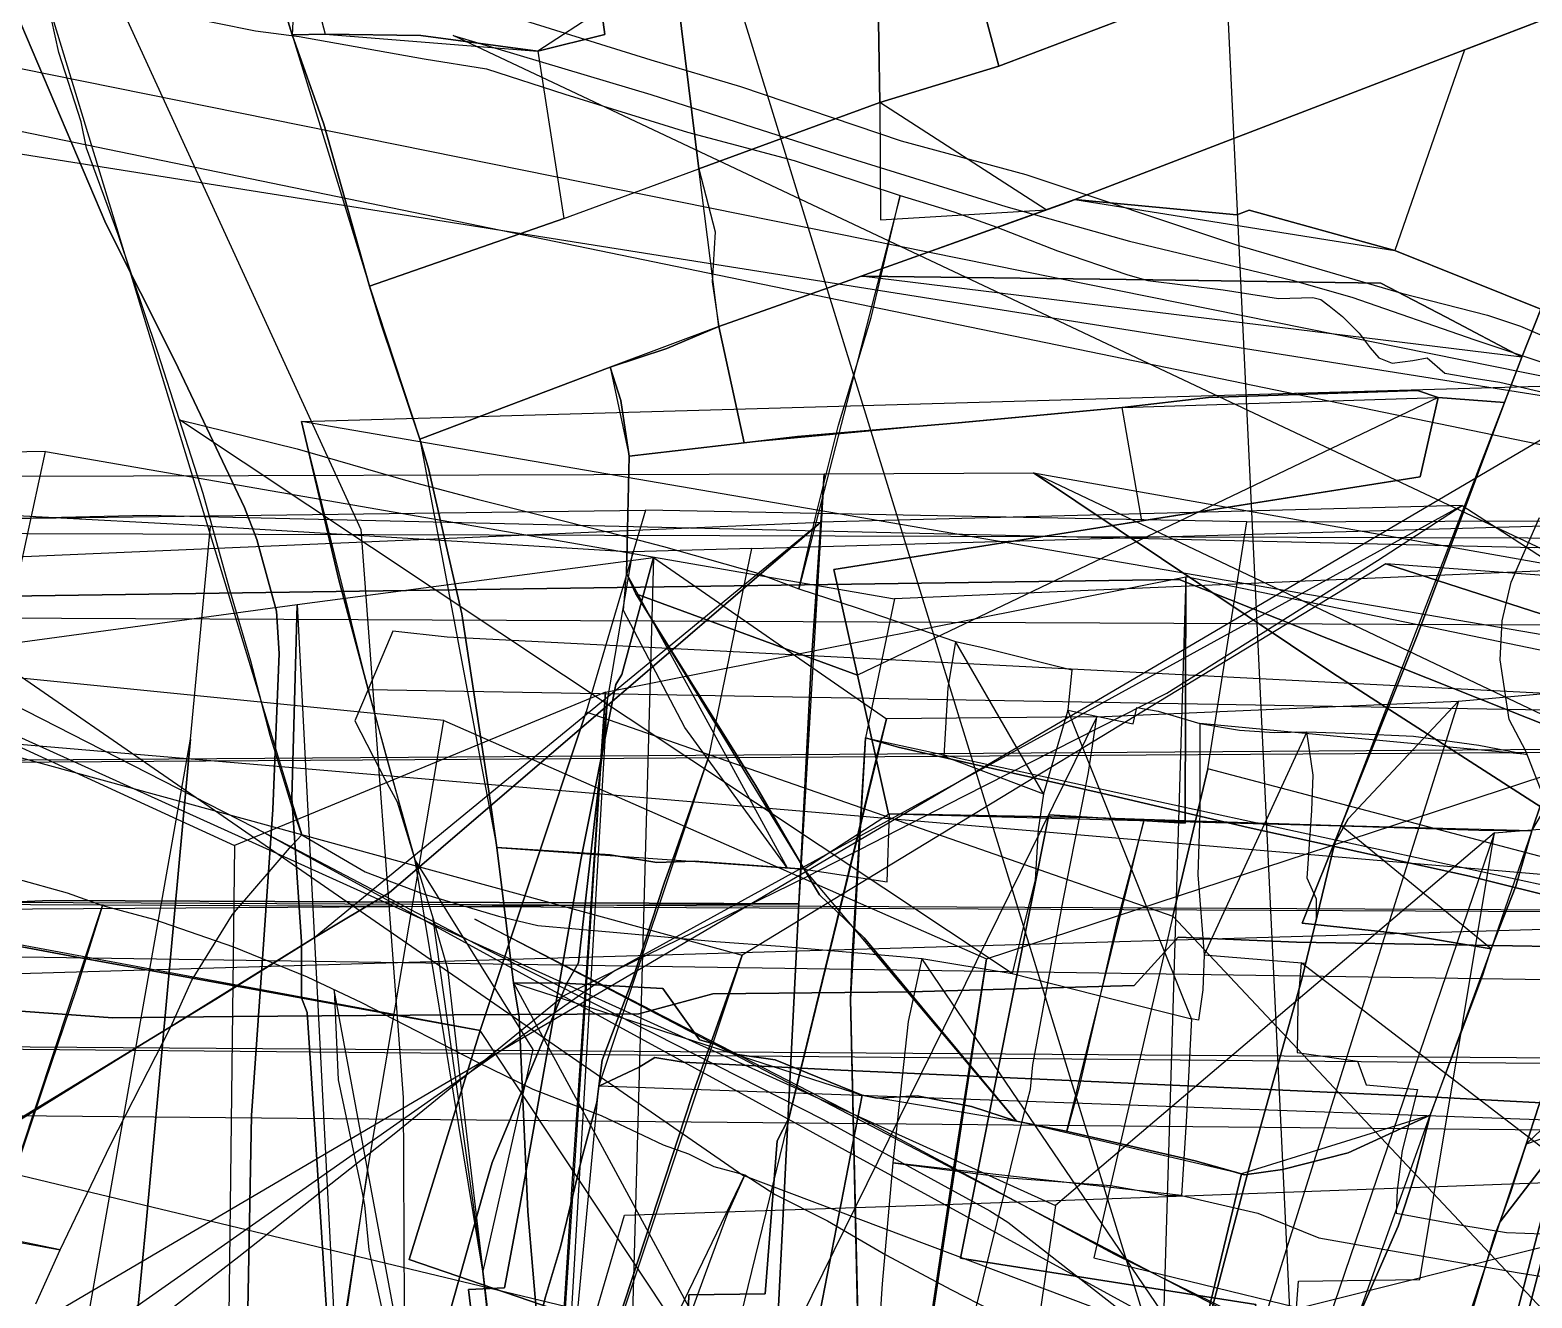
# Model space of a CAD drawing. Extents: x -6790 to 12600, y -1098 to 2171.
# Drawn here: x 294.5 to 396.4, y 573.3 to 659.3 of the extents above; entities that cross this region are included whole.
import ezdxf

# ---------------------------------------------------------------- set-up
doc = ezdxf.new("R2010")
doc.units = 0

msp = doc.modelspace()

# ---------------------------------------------------------------- linework, layer by layer
for points in [[(367.41, 835.37), (333.44, 794.44), (317.5, 761.02), (311.1, 722.69), (293.99, 693.84), (299.03, 664.34), (316.89, 625.39), (319.78, 586.86), (319.87, 567.87), (327.85, 555.01), (359.74, 549.61), (380.88, 552.57), (367.41, 835.37)], [(312.23, 658.94), (310.01, 666.24), (305.46, 678.51), (303.91, 682.71), (299.2, 693.74), (300.03, 696.22), (303.19, 699.35), (305.7, 702.65), (310.58, 706.11), (314.81, 709.72), (312.23, 658.94)], [(329.02, 683.45), (320.41, 683.45), (319.98, 678.98), (315.97, 678.89), (316.33, 672.4), (317.67, 671.64), (318.3, 670.45), (318.01, 669.07), (317.14, 668.91), (314.13, 669.31), (311.99, 668.47), (314.48, 658.99), (320.98, 658.89), (328.9, 657.83), (333.46, 658.96), (333.23, 660.63), (333.32, 663.35), (329.1, 663.31), (327.17, 663.44), (323.99, 666.2), (322.37, 667.55), (322.92, 677.15), (329.66, 680.7), (329.02, 683.45)], [(329.02, 683.45), (320.41, 683.45), (319.98, 678.98), (315.97, 678.89), (316.33, 672.4), (317.67, 671.64), (318.3, 670.45), (318.01, 669.07), (317.14, 668.91), (314.13, 669.31), (311.99, 668.47), (314.48, 658.99), (320.98, 658.89), (328.9, 657.83), (333.46, 658.96), (333.23, 660.63), (333.32, 663.35), (329.1, 663.31), (327.17, 663.44), (323.99, 666.2), (322.37, 667.55), (322.92, 677.15), (329.66, 680.7), (329.02, 683.45)], [(370.93, 660.88), (360.18, 656.82), (358.22, 664.18), (369.11, 667.96), (370.93, 660.88)], [(360.18, 656.82), (370.93, 660.88), (369.11, 667.96), (358.22, 664.18), (360.18, 656.82)], [(391.79, 657.92), (387.07, 644.31), (396.98, 640.32), (399.03, 639.49), (399.76, 641.25), (402.77, 648.53), (408.91, 664.49), (392.03, 658.01), (391.79, 657.92)], [(392.03, 658.01), (391.79, 657.92), (387.07, 644.31), (396.98, 640.32), (399.03, 639.49), (399.76, 641.25), (402.77, 648.53), (408.91, 664.49), (392.03, 658.01)], [(391.79, 657.92), (392.03, 658.01), (408.91, 664.49), (391.79, 657.92)], [(352.11, 654.35), (360.18, 656.82), (358.22, 664.18), (351.97, 662.59), (352.11, 654.35)], [(351.97, 662.59), (358.22, 664.18), (360.18, 656.82), (352.11, 654.35), (351.97, 662.59)], [(512.14, 280.62), (448.56, 287.8), (344.26, 372.98), (267, 377.5), (237.61, 399.76), (235.72, 401.95), (199.06, 461.44), (175.36, 499.31), (159.14, 525.88), (153.97, 622.11), (242.75, 662.94), (450.74, 620.08), (468.2, 616.51), (512.82, 619.79), (512.14, 280.62)], [(352.11, 654.35), (351.97, 662.59), (338.43, 661.19), (339.84, 649.85), (352.11, 654.35)], [(352.11, 654.35), (339.84, 649.85), (338.43, 661.19), (351.97, 662.59), (352.11, 654.35)], [(312.9, 604.68), (312.23, 606.55), (310.74, 611.42), (309.43, 616.45), (308.02, 621.3), (306.2, 627.82), (304.6, 632.82), (303.13, 637.38), (300.44, 645.4), (298.28, 651.26), (297.93, 653.03), (296.41, 657.73), (295.65, 661.13), (312.9, 604.68)], [(339.84, 649.85), (338.43, 661.19), (333.23, 660.63), (333.46, 658.96), (328.9, 657.83), (330.68, 646.48), (339.84, 649.85)], [(330.68, 646.48), (339.84, 649.85), (338.43, 661.19), (333.23, 660.63), (333.46, 658.96), (328.9, 657.83), (330.68, 646.48)], [(328.9, 657.83), (333.46, 658.96), (333.23, 660.63), (328.9, 657.83)], [(330.68, 646.48), (317.48, 641.89), (314.39, 652.87), (312.23, 658.94), (314.48, 658.99), (320.98, 658.89), (328.9, 657.83), (330.68, 646.48)], [(330.68, 646.48), (317.48, 641.89), (314.39, 652.87), (312.23, 658.94), (314.48, 658.99), (320.98, 658.89), (328.9, 657.83), (330.68, 646.48)], [(317.48, 641.89), (314.39, 652.87), (312.23, 658.94), (317.48, 641.89)], [(328.9, 657.83), (320.98, 658.89), (314.48, 658.99), (328.9, 657.83)], [(323.16, 658.89), (336.58, 654.9), (349.21, 650.84), (360.67, 647.3), (369.05, 644.94), (380.09, 642.3), (384.15, 641.15), (392.5, 638.25), (401.62, 635.19), (412.63, 631.92), (417.28, 630.21), (418.65, 629.59), (424.94, 625.72), (434.83, 619.12), (444.11, 612.22), (453.95, 605.1), (459.4, 601.17), (463.03, 598.01), (471.22, 591.63), (475.89, 587.6), (477.85, 585.96), (323.16, 658.89)], [(387.07, 644.31), (377.18, 647.04), (376.34, 646.72), (365.35, 647.76), (391.79, 657.92), (387.07, 644.31)], [(365.35, 647.76), (391.79, 657.92), (387.07, 644.31), (377.18, 647.04), (376.34, 646.72), (365.35, 647.76)], [(352.11, 654.35), (352.16, 646.39), (363.41, 647.06), (352.11, 654.35)], [(55.21, 638.89), (69.55, 640.03), (116.07, 644.25), (137.6, 646.2), (158.77, 647.82), (237.67, 654.2), (342.81, 581.58), (429.38, 548.98), (55.21, 638.89)], [(339.84, 649.85), (340.94, 645.58), (340.75, 642.18), (341.19, 639.15), (339.84, 649.85)], [(346.62, 621.36), (347.8, 626.41), (349.31, 632.47), (351.53, 639.77), (353.5, 648.03), (346.62, 621.36)], [(350.84, 642.57), (352.55, 643.17), (365.14, 647.68), (365.35, 647.76), (350.84, 642.57)], [(395.67, 637.08), (390.55, 639.78), (386.12, 642.1), (370.65, 642.31), (350.84, 642.57), (352.55, 643.17), (365.14, 647.68), (365.35, 647.76), (376.34, 646.72), (377.18, 647.04), (387.07, 644.31), (396.98, 640.32), (395.67, 637.08)], [(396.98, 640.32), (387.07, 644.31), (377.18, 647.04), (376.34, 646.72), (365.35, 647.76), (365.14, 647.68), (352.55, 643.17), (350.84, 642.57), (370.65, 642.31), (386.12, 642.1), (390.55, 639.78), (395.67, 637.08), (396.98, 640.32)], [(387.07, 644.31), (377.18, 647.04), (376.34, 646.72), (365.35, 647.76), (387.07, 644.31)], [(390, 634.34), (394.51, 634), (395.67, 637.08), (390.55, 639.78), (386.12, 642.1), (370.65, 642.31), (350.84, 642.57), (341.19, 639.15), (342.91, 631.27), (346.54, 631.7), (357.45, 632.61), (368.55, 633.67), (374.41, 634.34), (388.6, 634.81), (390, 634.34)], [(341.19, 639.15), (350.84, 642.57), (370.65, 642.31), (386.12, 642.1), (390.55, 639.78), (395.67, 637.08), (394.51, 634), (390, 634.34), (388.6, 634.81), (374.41, 634.34), (368.55, 633.67), (357.45, 632.61), (346.54, 631.7), (342.91, 631.27), (341.19, 639.15)], [(350.84, 642.57), (370.65, 642.31), (386.12, 642.1), (390.55, 639.78), (395.67, 637.08), (350.84, 642.57)], [(320.9, 631.51), (318.29, 639.31), (317.48, 641.89), (320.9, 631.51)], [(396.35, 604.95), (395.28, 601.18), (393.6, 596.94), (387.39, 597.97), (380.78, 598.69), (383.42, 605.28), (388.6, 618.25), (394.51, 634), (395.67, 637.08), (396.98, 640.32), (399.03, 639.49), (407.1, 636.29), (413.43, 633.79), (413.33, 633.68), (409.97, 629.87), (404.23, 621.39), (400.16, 616.21), (396.35, 604.95)], [(393.6, 596.94), (395.28, 601.18), (396.35, 604.95), (400.16, 616.21), (404.23, 621.39), (409.97, 629.87), (413.33, 633.68), (413.43, 633.79), (407.1, 636.29), (399.03, 639.49), (396.98, 640.32), (395.67, 637.08), (394.51, 634), (388.6, 618.25), (383.42, 605.28), (380.78, 598.69), (387.39, 597.97), (393.6, 596.94)], [(333.82, 636.39), (337.67, 637.66), (341.19, 639.15), (333.82, 636.39)], [(342.91, 631.27), (335.1, 630.35), (334.54, 634.13), (333.82, 636.39), (337.67, 637.66), (341.19, 639.15), (342.91, 631.27)], [(341.19, 639.15), (342.91, 631.27), (335.1, 630.35), (334.54, 634.13), (333.82, 636.39), (337.67, 637.66), (341.19, 639.15)], [(395.97, 583.68), (403.84, 591.21), (413.25, 596.97), (425.51, 603.56), (442, 612.42), (448.76, 615.37), (455.35, 615.82), (472.59, 617.49), (490.67, 621.55), (508.47, 627.5), (525.15, 631.95), (546.71, 636.9), (560.1, 639.98), (395.97, 583.68)], [(368.55, 633.67), (374.41, 634.34), (388.6, 634.81), (390, 634.34), (388.79, 628.96), (367.77, 625.64), (348.99, 622.67), (350.6, 615.51), (335.56, 621.01), (343.69, 608.05), (346.99, 602.35), (339.52, 602.88), (336.99, 602.8), (333.81, 603.31), (326.12, 603.81), (325.59, 607.64), (323.75, 619.66), (321.49, 629.52), (320.9, 631.51), (333.82, 636.39), (334.54, 634.13), (335.1, 630.35), (342.91, 631.27), (346.54, 631.7), (357.45, 632.61), (368.55, 633.67)], [(333.82, 636.39), (320.9, 631.51), (321.49, 629.52), (323.75, 619.66), (325.59, 607.64), (326.12, 603.81), (333.81, 603.31), (336.99, 602.8), (339.52, 602.88), (346.99, 602.35), (343.69, 608.05), (335.56, 621.01), (334.92, 622.4), (335.1, 630.35), (334.54, 634.13), (333.82, 636.39)], [(335.1, 630.35), (334.54, 634.13), (333.82, 636.39), (335.1, 630.35)], [(312.88, 632.7), (415.93, 635.65), (429.95, 612.59), (312.88, 632.7)], [(312.88, 632.7), (415.93, 635.65), (429.95, 612.59), (322.75, 618.08), (319.07, 618.48), (317.4, 614.53), (317.21, 615.22), (315.41, 621.96), (312.88, 632.7)], [(350.6, 615.51), (348.99, 622.67), (367.77, 625.64), (388.79, 628.96), (390, 634.34), (350.6, 615.51)], [(390, 634.34), (394.51, 634), (388.6, 618.25), (383.42, 605.28), (370.05, 605.72), (366.15, 605.84), (352.71, 606.1), (350.6, 615.51), (348.99, 622.67), (367.77, 625.64), (388.79, 628.96), (390, 634.34)], [(390, 634.34), (388.79, 628.96), (369.89, 625.97), (367.77, 625.64), (348.99, 622.67), (350.6, 615.51), (352.71, 606.1), (366.15, 605.84), (370.05, 605.72), (383.42, 605.28), (388.6, 618.25), (394.51, 634), (390, 634.34)], [(390, 634.34), (388.6, 634.81), (374.41, 634.34), (368.55, 633.67), (390, 634.34)], [(390, 634.34), (388.79, 628.96), (369.89, 625.97), (368.55, 633.67), (374.41, 634.34), (388.6, 634.81), (390, 634.34)], [(394.51, 634), (388.6, 618.25), (383.42, 605.28), (394.51, 634)], [(357.45, 632.61), (346.54, 631.7), (342.91, 631.27), (335.1, 630.35), (334.92, 622.4), (335.56, 621.01), (350.6, 615.51), (348.99, 622.67), (367.77, 625.64), (369.89, 625.97), (368.55, 633.67), (357.45, 632.61)], [(342.91, 631.27), (346.54, 631.7), (357.45, 632.61), (368.55, 633.67), (342.91, 631.27)], [(413.43, 633.79), (413.33, 633.68), (409.97, 629.87), (404.23, 621.39), (400.16, 616.21), (396.35, 604.95), (413.43, 633.79)], [(304.6, 632.82), (312.59, 630.86), (319.94, 628.73), (324.8, 627.45), (333.71, 625.21), (337.44, 624.24), (343.68, 622.47), (346.62, 621.36), (350.57, 620.07), (357.26, 617.78), (356.74, 614.64), (356.47, 610), (363.22, 607.46), (362.85, 605.01), (362.65, 601.6), (361.86, 598.48), (361.1, 595.26), (304.6, 632.82)], [(312.88, 632.7), (315.41, 621.96), (317.21, 615.22), (317.4, 614.53), (312.88, 632.7)], [(295.5, 630.68), (240.19, 629.67), (140.1, 631.43), (149.21, 629.64), (163.32, 627.06), (174.82, 624.94), (186.67, 623.01), (189.93, 622.34), (204.48, 619.66), (220.08, 617.01), (238.74, 613.78), (245.02, 612.49), (260.18, 609.8), (280.02, 606.97), (290.84, 605.03), (293.35, 620.73), (295.5, 630.68)], [(295.5, 630.68), (240.19, 629.67), (140.1, 631.43), (149.21, 629.64), (163.32, 627.06), (174.82, 624.94), (186.67, 623.01), (189.93, 622.34), (204.48, 619.66), (220.08, 617.01), (238.74, 613.78), (245.02, 612.49), (260.18, 609.8), (280.02, 606.97), (290.84, 605.03), (293.35, 620.73), (295.5, 630.68)], [(326.12, 603.81), (325.59, 607.64), (323.75, 619.66), (321.49, 629.52), (320.9, 631.51), (326.12, 603.81)], [(282.28, 628.2), (285.81, 628.97), (348.35, 629.17), (347.45, 616.18), (346.63, 599.99), (295.82, 600.21), (280.73, 599.57), (282.28, 628.2)], [(346.63, 599.99), (347.45, 616.18), (348.35, 629.17), (346.63, 599.99)], [(415.21, 604.22), (414.66, 604.48), (401.17, 603.85), (382.86, 615.63), (362.54, 629.22), (415.21, 604.22)], [(740.72, 623.83), (697.55, 625.95), (634.77, 627.36), (500.73, 624.72), (396.57, 624.13), (302.38, 626.33), (255.09, 625.22), (740.72, 623.83)], [(334.15, 595.48), (347.18, 601.85), (357.82, 607.3), (371.6, 614.29), (385.89, 623.27), (391.63, 627.02), (334.15, 595.48)], [(230.14, 625.32), (336.21, 626.69), (332.18, 613.01), (325, 591.4), (297.51, 596.39), (227.24, 609.58), (230.14, 625.32)], [(313.79, 597.74), (307.06, 593.52), (292.8, 584.85), (280.63, 577.37), (274.62, 573.47), (280.48, 591.83), (290.85, 623.41), (348.12, 625.89), (336.5, 615.9), (318.83, 600.73), (313.79, 597.74)], [(313.79, 597.74), (318.83, 600.73), (336.5, 615.9), (348.12, 625.89), (313.79, 597.74)], [(374.38, 609.14), (377.02, 625.9), (336.21, 626.69), (332.18, 613.01), (371.99, 599.16), (374.38, 609.14)], [(405.96, 600.82), (374.38, 609.14), (377.02, 625.9), (410.61, 626.02), (405.96, 600.82)], [(441.59, 591.62), (442.16, 591.55), (448.23, 614.84), (451.45, 624.92), (353.12, 620.68), (351.15, 611.25), (353.36, 610.63), (366.87, 607.56), (377.11, 605.17), (392.13, 601.87), (405.75, 598.47), (417.65, 596.24), (432.51, 593.26), (440.44, 591.77), (441.59, 591.62)], [(441.59, 591.62), (442.16, 591.55), (448.23, 614.84), (451.45, 624.92), (353.12, 620.68), (351.15, 611.25), (353.36, 610.63), (366.87, 607.56), (377.11, 605.17), (392.13, 601.87), (405.75, 598.47), (417.65, 596.24), (432.51, 593.26), (440.44, 591.77), (441.59, 591.62)], [(334.83, 554.25), (328.14, 555.26), (325.98, 555.52), (325.98, 557.33), (325.22, 565.33), (324.2, 573.84), (326.64, 573.95), (327.69, 579.49), (329.84, 591.53), (331.82, 602.97), (334.2, 614.86), (334.62, 615.55), (336.76, 623.49), (334.83, 554.25)], [(336.76, 623.49), (352.58, 612.53), (351.88, 609.89), (345.94, 585.45), (345.15, 583.91), (344.34, 573.54), (339.15, 573.47), (338.83, 563.67), (338.58, 555.34), (336.51, 554.86), (334.83, 554.25), (328.14, 555.26), (325.98, 555.52), (325.98, 557.33), (325.22, 565.33), (324.2, 573.84), (326.64, 573.95), (327.69, 579.49), (329.84, 591.53), (331.82, 602.97), (334.2, 614.86), (334.62, 615.55), (336.76, 623.49)], [(406.85, 616.47), (386.45, 623.05), (342.77, 596.5), (339.35, 586.93), (326.15, 546.66), (385.58, 534.66), (406.85, 616.47)], [(386.45, 623.05), (406.85, 616.47), (465.35, 597.14), (532.45, 576.97), (541.99, 611.57), (386.45, 623.05)], [(429.82, 599.2), (372.42, 622), (192.85, 619.43), (429.82, 599.2)], [(269.59, 594.54), (248.68, 595.37), (248.88, 606.17), (249.6, 616.82), (239.7, 617.51), (233.37, 617.84), (227.94, 618.12), (192.85, 619.43), (372.42, 622), (429.82, 599.2), (417.86, 598.22), (401.69, 597.04), (380.4, 597.4), (372.35, 597.73), (369.37, 594.46), (354.21, 594.03), (340.79, 593.88), (335.77, 592.52), (323.23, 592.47), (308.28, 592.35), (300.06, 592.25), (292.89, 592.78), (269.59, 594.54)], [(333.51, 614.36), (372.89, 622.18), (372.83, 605.47), (363.58, 606.03), (357.59, 575.96), (377.64, 572.82), (376.85, 568.3), (374.76, 556.28), (371.73, 540.08), (370.13, 530.49), (361.93, 531.81), (328.43, 536.99), (331.27, 581.35), (333.51, 614.36)], [(345.82, 602.43), (338.89, 611.96), (334.73, 619.88), (334.92, 622.4), (345.82, 602.43)], [(370.13, 530.49), (371.73, 540.08), (374.76, 556.28), (376.85, 568.3), (377.64, 572.82), (357.59, 575.96), (363.58, 606.03), (372.83, 605.47), (372.89, 622.18), (370.13, 530.49)], [(405.98, 595.95), (406.39, 600.61), (407.08, 615.1), (372.89, 622.18), (372.83, 605.47), (363.58, 606.03), (357.59, 575.96), (377.64, 572.82), (376.85, 568.3), (374.76, 556.28), (371.73, 540.08), (370.13, 530.49), (385.78, 527.97), (393.26, 552.75), (400.11, 576.18), (403.85, 588.78), (405.98, 595.95)], [(346.99, 602.35), (343.69, 608.05), (335.56, 621.01), (346.99, 602.35)], [(383.42, 605.28), (370.05, 605.72), (366.15, 605.84), (352.71, 606.1), (350.6, 615.51), (335.56, 621.01), (343.69, 608.05), (346.99, 602.35), (348.02, 600.6), (351.05, 597.68), (361.38, 585.24), (364.65, 584.6), (373.52, 582.56), (376.66, 581.67), (376.85, 581.62), (379.44, 581.98), (383.9, 583.11), (389.46, 585.65), (393.04, 595.16), (393.6, 596.94), (387.39, 597.97), (380.78, 598.69), (383.42, 605.28)], [(350.6, 615.51), (335.56, 621.01), (343.69, 608.05), (346.99, 602.35), (348.02, 600.6), (351.05, 597.68), (361.38, 585.24), (364.65, 584.6), (373.52, 582.56), (376.85, 581.62), (379.44, 581.98), (383.9, 583.11), (389.46, 585.65), (393.04, 595.16), (393.6, 596.94), (387.39, 597.97), (380.78, 598.69), (383.42, 605.28), (370.05, 605.72), (366.15, 605.84), (352.71, 606.1), (350.6, 615.51)], [(105.33, 620.2), (98.92, 88.39), (790.98, 84.91), (794.81, 617.1), (105.33, 620.2)], [(316.77, 539.22), (316.83, 541.64), (316.55, 547.14), (316.32, 551.57), (315.93, 556.86), (315.47, 559.04), (315.39, 559.74), (313.89, 582.99), (313.26, 592.62), (312.87, 593.61), (312.87, 597.41), (312.22, 607.15), (312.57, 620.29), (316.77, 539.22)], [(429.95, 612.59), (322.75, 618.08), (319.07, 618.48), (317.4, 614.53), (429.95, 612.59)], [(320.59, 602.93), (321.8, 598.97), (322.77, 595.58), (323.82, 586.48), (325.06, 576.02), (325.17, 575.08), (326.4, 564.91), (328.07, 550.72), (328.57, 544.38), (405.09, 529.14), (420.13, 526.14), (424.16, 561.32), (429.95, 612.59), (322.75, 618.08), (319.07, 618.48), (317.4, 614.53), (318.61, 609.99), (320.59, 602.93)], [(357.26, 617.78), (359.1, 617.37), (365.15, 615.86), (364.88, 613.14), (363.22, 607.46), (357.26, 617.78)], [(391.39, 613.75), (437.71, 617.87), (434.17, 606.93), (429.16, 594.6), (425.29, 584.8), (420.27, 571.69), (414.08, 555.49), (406.87, 539.36), (394.33, 543.2), (389.59, 543.44), (381.59, 543.92), (369.63, 544.48), (368.44, 549.53), (373.08, 567.35), (374.16, 570.68), (377.18, 582.1), (380.75, 594.89), (382.99, 604.13), (383.9, 605.75), (391.39, 613.75)], [(279.68, 585.61), (280.23, 616.84), (308.32, 603.96), (307.56, 540.11), (280.25, 544.36), (279.51, 574.02), (279.68, 585.61)], [(278.18, 587.52), (273.44, 559.12), (271.1, 545.76), (268.66, 530.63), (267.42, 525.08), (267.79, 525.68), (269.21, 525.99), (287, 525.52), (294.26, 525.25), (301.29, 523.52), (308.01, 521.86), (312.43, 548.68), (315.41, 568.69), (317.36, 581.85), (322.53, 612.43), (284.05, 616.27), (278.18, 587.52)], [(385.58, 534.66), (387.01, 534.02), (424.38, 526.23), (446.44, 521.68), (451.37, 541.16), (465.35, 597.14), (406.85, 616.47), (385.58, 534.66)], [(399.7, 586.04), (394.36, 565.66), (394.64, 564.58), (396.7, 543.72), (396.56, 542.51), (393, 531.09), (389.33, 519.56), (388.41, 516.44), (398.67, 532.81), (402.41, 538.75), (404.51, 538.83), (405.47, 544.56), (407.1, 556.39), (409.43, 575.77), (409.73, 578.7), (415.64, 616.09), (404.43, 611.04), (399.7, 586.04)], [(333.51, 614.36), (308.32, 603.96), (307.56, 540.11), (315.94, 538.85), (328.43, 536.99), (331.27, 581.35), (333.51, 614.36)], [(317.4, 614.53), (316.49, 612.4), (318.54, 608.4), (319.37, 606.9), (320.59, 602.93), (317.4, 614.53)], [(317.4, 614.53), (318.61, 609.99), (320.59, 602.93), (317.4, 614.53)], [(324.97, 466.27), (324.75, 468.73), (325.07, 473.16), (324.94, 473.87), (325.35, 477.37), (325.72, 480.82), (325.25, 482.74), (321.17, 492.41), (321.75, 493.66), (324.35, 508.36), (325.07, 512.81), (324.35, 517.05), (322.6, 530.25), (321.9, 534.51), (321.78, 537.66), (320.53, 554.21), (320.07, 562.1), (325.37, 580.97), (325.81, 582.45), (330.87, 594.61), (331.67, 596), (333.33, 610.55), (333.61, 613.79), (324.97, 466.27)], [(328.43, 536.99), (331.27, 581.35), (333.51, 614.36), (328.43, 536.99)], [(369.63, 544.48), (368.44, 549.53), (373.08, 567.35), (374.16, 570.68), (377.18, 582.1), (380.75, 594.89), (382.99, 604.13), (383.9, 605.75), (391.39, 613.75), (369.63, 544.48)], [(791.93, 612.79), (759.01, 612.98), (79.55, 608.24), (791.93, 612.79)], [(401.65, 567.62), (394.93, 544.48), (394.48, 544.67), (363.1, 558.75), (339.73, 569.17), (320.17, 575.87), (325, 591.4), (332.18, 613.01), (371.99, 599.16), (366.63, 575.99), (387.78, 570.83), (401.65, 567.62)], [(338.58, 555.34), (344.24, 554.79), (351.83, 554.03), (353.93, 553.69), (355.85, 571.18), (358.2, 570.78), (361.93, 585.89), (362.33, 587.42), (362.5, 589.08), (364.56, 600.22), (366.28, 608.89), (366.84, 612.67), (338.58, 555.34)], [(338.58, 555.34), (344.24, 554.79), (351.83, 554.03), (353.93, 553.69), (355.85, 571.18), (358.2, 570.78), (361.93, 585.89), (362.33, 587.42), (362.5, 589.08), (364.56, 600.22), (366.28, 608.89), (366.84, 612.67), (352.58, 612.53), (351.88, 609.89), (345.94, 585.45), (345.15, 583.91), (344.34, 573.54), (339.15, 573.47), (338.83, 563.67), (338.58, 555.34)], [(338.58, 555.34), (338.83, 563.67), (339.15, 573.47), (344.34, 573.54), (345.15, 583.91), (345.94, 585.45), (351.88, 609.89), (352.58, 612.53), (338.58, 555.34)], [(364.88, 613.14), (369.3, 612.2), (369.56, 613.31), (371, 613.06), (373.84, 612.22), (373.83, 606.16), (373.69, 601.97), (374.12, 596.53), (374.04, 594.17), (373.73, 592.1), (373.27, 592.2), (364.88, 613.14)], [(286, 612.05), (342.77, 596.5), (339.35, 586.93), (326.15, 546.66), (277.92, 557.32), (271.24, 558.74), (273.01, 566.77), (279.7, 597.58), (279.29, 597.66), (278.99, 597.72), (280.8, 601.1), (286, 612.05)], [(360.48, 555.01), (356.6, 529.87), (353.31, 507.28), (349.12, 477.13), (348.1, 470.51), (347.69, 467.82), (345.93, 449.67), (337.38, 450.04), (323.65, 450.63), (298.38, 452.05), (287.18, 452.51), (286.48, 452.54), (286.34, 454.24), (285.98, 472.02), (285.43, 504.8), (285.13, 508.33), (285.09, 508.75), (286.14, 526.63), (288.09, 555.9), (289.8, 578.71), (291.49, 612.31), (364.04, 579.53), (360.48, 555.01)], [(317.36, 581.85), (322.53, 612.43), (359.36, 596.26), (357.26, 582.87), (352.37, 550.38), (347.27, 517.46), (346.73, 512.72), (335.1, 515.16), (308.01, 521.86), (312.43, 548.68), (315.41, 568.69), (317.36, 581.85)], [(373.84, 612.22), (376.52, 611.77), (378.9, 611.62), (381.08, 611.66), (384.32, 611.54), (388.33, 611.36), (392.77, 610.76), (396.05, 610.13), (373.84, 612.22)], [(374.12, 596.53), (381.03, 595.97), (381.74, 598.91), (381.74, 600.31), (381.11, 601.74), (381.44, 606.33), (381.53, 608.72), (381.08, 611.66), (374.12, 596.53)], [(305.34, 611.16), (302.35, 578.58), (296.25, 515.1), (291.38, 467.94), (288.75, 440.93), (286.86, 422.16), (284.73, 423.09), (277.28, 426.43), (272.06, 414), (269.4, 408.15), (305.34, 611.16)], [(399.7, 586.04), (394.36, 565.66), (394.64, 564.58), (396.7, 543.72), (396.56, 542.51), (393, 531.09), (389.33, 519.56), (388.41, 516.44), (381.48, 505.38), (372.16, 507.26), (347.57, 512.54), (346.73, 512.72), (347.27, 517.46), (352.37, 550.38), (357.26, 582.87), (359.36, 596.26), (404.43, 611.04), (399.7, 586.04)], [(350.13, 593.53), (350.25, 596.42), (351.15, 611.25), (350.13, 593.53)], [(350.13, 593.53), (350.25, 596.42), (351.15, 611.25), (350.13, 593.53)], [(441.59, 591.62), (440.44, 591.77), (432.51, 593.26), (417.65, 596.24), (405.75, 598.47), (392.13, 601.87), (377.11, 605.17), (366.87, 607.56), (353.36, 610.63), (351.15, 611.25), (441.59, 591.62)], [(441.59, 591.62), (440.44, 591.77), (432.51, 593.26), (417.65, 596.24), (405.75, 598.47), (392.13, 601.87), (377.11, 605.17), (366.87, 607.56), (353.36, 610.63), (351.15, 611.25), (441.59, 591.62)], [(325, 591.4), (297.51, 596.39), (227.24, 609.58), (222.83, 580.22), (221.17, 569.86), (222.04, 569.39), (229.4, 568.07), (237.21, 566.58), (244.08, 565.59), (258.18, 563.81), (262.51, 564.66), (273.08, 566.79), (273.53, 567.13), (282.68, 559.75), (292.69, 551.7), (297.43, 550.45), (316.3, 545.42), (330.49, 541.53), (333.38, 550.04), (339.73, 569.17), (320.17, 575.87), (325, 591.4)], [(227.24, 609.58), (297.51, 596.39), (325, 591.4), (227.24, 609.58)], [(340.54, 610.05), (338.16, 603.27), (337.51, 601.46), (335.31, 594.77), (333.28, 589.39), (333.06, 587.62), (340.54, 610.05)], [(374.38, 609.14), (371.99, 599.16), (366.63, 575.99), (387.78, 570.83), (401.65, 567.62), (411.24, 599.43), (405.96, 600.82), (374.38, 609.14)], [(399.61, 445.8), (383.13, 446.65), (345.93, 449.67), (347.69, 467.82), (348.1, 470.51), (372.41, 470.36), (375.32, 501.74), (376.19, 511.3), (378.89, 511.57), (380.18, 532.12), (377.25, 531.74), (379.86, 565.65), (380.53, 574.39), (388.75, 574.5), (393.83, 604.81), (420, 606.92), (418.49, 595.81), (416.51, 578.56), (413.22, 553.3), (410.15, 529.8), (406.98, 505.22), (404.33, 484.94), (401.58, 463.01), (399.61, 445.8)], [(346.99, 602.35), (352.62, 601.48), (352.78, 606.1), (346.99, 602.35)], [(383.42, 605.28), (370.05, 605.72), (366.15, 605.84), (352.71, 606.1), (383.42, 605.28)], [(370.05, 605.72), (368.18, 598.63), (366.7, 592.19), (365.62, 587.49), (364.8, 584.57), (370.05, 605.72)], [(309.64, 605.2), (325.14, 597.05), (336.83, 591.17), (348.26, 585.37), (359.57, 579.17), (360.8, 578.41), (370.87, 570.54), (372.13, 569.59), (385.45, 563.56), (387.73, 562.53), (309.64, 605.2)], [(348.1, 470.51), (372.41, 470.36), (375.32, 501.74), (376.19, 511.3), (378.89, 511.57), (380.18, 532.12), (377.25, 531.74), (379.86, 565.65), (380.53, 574.39), (388.75, 574.5), (393.83, 604.81), (348.1, 470.51)], [(360.48, 555.01), (356.6, 529.87), (353.31, 507.28), (349.12, 477.13), (348.1, 470.51), (372.41, 470.36), (375.32, 501.74), (376.19, 511.3), (378.89, 511.57), (380.18, 532.12), (377.25, 531.74), (379.86, 565.65), (380.53, 574.39), (388.75, 574.5), (393.83, 604.81), (364.04, 579.53), (360.48, 555.01)], [(383.42, 605.28), (380.78, 598.69), (387.39, 597.97), (393.6, 596.94), (383.42, 605.28)], [(383.42, 605.28), (392.76, 604.98), (396.35, 604.95), (383.42, 605.28)], [(393.6, 596.94), (395.28, 601.18), (396.35, 604.95), (393.6, 596.94)], [(346.99, 602.35), (339.52, 602.88), (336.99, 602.8), (333.81, 603.31), (326.12, 603.81), (346.99, 602.35)], [(327.26, 594.63), (326.47, 601.07), (326.12, 603.81), (327.26, 594.63)], [(346.99, 602.35), (348.02, 600.6), (351.05, 597.68), (361.38, 585.24), (358.33, 586.24), (354.66, 586.98), (351.93, 586.8), (350.91, 587.01), (345.02, 589.4), (342.31, 589.79), (340.99, 590.46), (339.89, 590.76), (337.4, 594.26), (330.65, 594.61), (327.26, 594.63), (326.47, 601.07), (326.12, 603.81), (333.81, 603.31), (336.99, 602.8), (339.52, 602.88), (346.99, 602.35)], [(326.47, 601.07), (327.26, 594.63), (330.65, 594.61), (337.4, 594.26), (339.89, 590.76), (340.99, 590.46), (342.31, 589.79), (345.02, 589.4), (350.91, 587.01), (351.93, 586.8), (354.66, 586.98), (358.33, 586.24), (361.38, 585.24), (351.05, 597.68), (348.02, 600.6), (346.99, 602.35), (339.52, 602.88), (336.99, 602.8), (333.81, 603.31), (326.12, 603.81), (326.47, 601.07)], [(320.59, 602.93), (328.56, 590.11), (325.17, 575.08), (320.59, 602.93)], [(346.99, 602.35), (348.02, 600.6), (351.05, 597.68), (361.38, 585.24), (346.99, 602.35)], [(66.96, 600.96), (135.85, 600.88), (818.73, 597.52), (66.96, 600.96)], [(89.84, 599.43), (785.72, 589.09), (779.97, 92.07), (740.84, 91.65), (728.89, 91.75), (723.88, 92.07), (717.29, 92.52), (682.9, 93.32), (432.67, 95.45), (307.1, 97.51), (213.56, 98.73), (136.9, 99.68), (84.96, 100.39), (89.84, 599.43)], [(346.63, 599.99), (346.02, 587.91), (343.52, 538.64), (343.5, 538.28), (338.72, 540.48), (317.52, 550.54), (286.64, 565.38), (278.84, 568.75), (279.16, 570.63), (280.73, 599.57), (295.82, 600.21), (346.63, 599.99)], [(346.63, 599.99), (295.82, 600.21), (280.73, 599.57), (346.63, 599.99)], [(297.55, 551.7), (297.44, 568.26), (313.08, 570.07), (331.24, 572.17), (332.89, 572.38), (334.78, 578.88), (354.56, 579.53), (369.78, 580.07), (398.6, 581.14), (426.04, 581.93), (449.72, 582.94), (452.57, 582.02), (461.84, 579.33), (474.25, 580.59), (486.14, 583.76), (488.25, 584.35), (489.17, 599.83), (297.55, 551.7)], [(343.5, 538.28), (343.52, 538.64), (346.02, 587.91), (346.63, 599.99), (343.5, 538.28)], [(269.59, 594.54), (292.89, 592.78), (300.06, 592.25), (308.28, 592.35), (323.23, 592.47), (335.77, 592.52), (340.79, 593.88), (354.21, 594.03), (369.37, 594.46), (372.35, 597.73), (380.4, 597.4), (401.69, 597.04), (417.86, 598.22), (429.82, 599.2), (269.59, 594.54)], [(321.8, 598.97), (322.77, 595.58), (323.82, 586.48), (325.06, 576.02), (325.17, 575.08), (321.8, 598.97)], [(324.64, 598.96), (350.34, 585.73), (368.05, 576.24), (378.8, 570.93), (387.56, 566.15), (393.72, 562.63), (399.45, 560.03), (419.34, 549.93), (437.32, 540.17), (324.64, 598.96)], [(371.99, 599.16), (366.63, 575.99), (387.78, 570.83), (401.65, 567.62), (371.99, 599.16)], [(193.71, 597.87), (194.83, 597.8), (210.39, 594.38), (218.78, 592.58), (228.15, 590.61), (240.33, 587.92), (260.39, 583.76), (268.67, 582.18), (288.72, 577.95), (296.5, 576.52), (193.71, 597.87)], [(274.62, 573.47), (280.63, 577.37), (292.8, 584.85), (307.06, 593.52), (313.79, 597.74), (274.62, 573.47)], [(326.15, 546.66), (339.35, 586.93), (342.77, 596.5), (326.15, 546.66)], [(346.73, 512.72), (347.27, 517.46), (352.37, 550.38), (357.26, 582.87), (359.36, 596.26), (346.73, 512.72)], [(389.46, 585.65), (393.04, 595.16), (393.6, 596.94), (389.46, 585.65)], [(266.68, 548.12), (268.93, 549.23), (275.63, 553.19), (281.61, 556.74), (287.01, 559.69), (291.52, 562.66), (295.25, 565.59), (296.77, 566.73), (301.8, 570.78), (305.07, 573.33), (308.63, 576.07), (319.27, 584.48), (330.66, 593.75), (334.15, 595.48), (266.68, 548.12)], [(380.7, 596), (380.49, 593.22), (380.44, 589.9), (384.52, 589.33), (385.12, 587.72), (388.61, 587.39), (387.55, 583.25), (387.21, 580.58), (387.15, 579.01), (391.48, 578.21), (394.63, 577.69), (400.87, 577.48), (405.1, 577.3), (380.7, 596)], [(315.09, 594.17), (315.36, 588.06), (316.98, 580.38), (317.15, 579.56), (317.44, 576.53), (318.54, 571.47), (319.34, 567.82), (319.95, 564.22), (321.3, 560.72), (315.09, 594.17)], [(350.91, 587.01), (345.02, 589.4), (342.31, 589.79), (340.99, 590.46), (339.89, 590.76), (337.4, 594.26), (330.65, 594.61), (327.26, 594.63), (350.91, 587.01)], [(345.75, 560.42), (338.23, 563.1), (332.15, 566.13), (329.51, 567.45), (328.92, 571.17), (328.22, 579.12), (327.64, 592.31), (327.26, 594.63), (345.75, 560.42)], [(346.53, 564.43), (347.59, 569.92), (350.91, 587.01), (345.02, 589.4), (342.31, 589.79), (340.99, 590.46), (339.89, 590.76), (337.4, 594.26), (330.65, 594.61), (327.26, 594.63), (327.64, 592.31), (328.22, 579.12), (328.92, 571.17), (329.51, 567.45), (332.15, 566.13), (338.23, 563.1), (345.75, 560.42), (346.53, 564.43)], [(327.26, 594.63), (330.65, 594.61), (337.4, 594.26), (339.89, 590.76), (340.99, 590.46), (342.31, 589.79), (345.02, 589.4), (350.91, 587.01), (347.59, 569.92), (346.53, 564.43), (345.75, 560.42), (338.23, 563.1), (332.15, 566.13), (329.51, 567.45), (328.92, 571.17), (328.22, 579.12), (327.64, 592.31), (327.26, 594.63)], [(350.13, 593.53), (350.66, 570.04), (350.74, 566.35), (350.13, 593.53)], [(350.13, 593.53), (350.66, 570.04), (350.74, 566.35), (350.13, 593.53)], [(71.88, 94), (800.52, 88.91), (801.87, 586.62), (73.83, 591.85), (71.88, 94)], [(71.88, 94), (800.52, 88.91), (801.87, 586.62), (73.83, 591.85), (71.88, 94)], [(97.67, 591.94), (792.06, 585.55), (784.52, 85.89), (784.41, 69.63), (97.67, 591.94)], [(325, 591.4), (320.17, 575.87), (339.73, 569.17), (325, 591.4)], [(333.06, 587.62), (335.78, 588.92), (336.84, 589.57), (338.77, 589.25), (349.46, 588.7), (388.97, 586.93), (402.52, 586.2), (422.68, 584.98), (424.56, 584.76), (427.5, 584.79), (440.56, 585), (456, 584.72), (480.47, 583.48), (484.31, 583.26), (488.11, 583.12), (516.02, 581.53), (529.53, 580.65), (532.51, 580.49), (333.06, 587.62)], [(50.06, 587.89), (779.25, 581.11), (775.84, 83.59), (42.2, 89.17), (50.06, 587.89)], [(333.06, 587.62), (332.92, 586.55), (331.86, 582.57), (330.45, 576.73), (329.42, 573.33), (327.59, 566.14), (327.03, 564.28), (327.17, 563.56), (327.39, 550.85), (327.58, 532.3), (327.6, 529.6), (333.06, 587.62)], [(350.91, 587.01), (347.59, 569.92), (346.53, 564.43), (350.91, 587.01)], [(346.53, 564.43), (368.22, 560.46), (369.8, 560.32), (371.71, 561.13), (376.66, 581.67), (373.52, 582.56), (364.65, 584.6), (361.38, 585.24), (358.33, 586.24), (354.66, 586.98), (351.93, 586.8), (350.91, 587.01), (347.59, 569.92), (346.53, 564.43)], [(346.53, 564.43), (347.59, 569.92), (350.91, 587.01), (351.93, 586.8), (354.66, 586.98), (358.33, 586.24), (361.38, 585.24), (364.65, 584.6), (373.52, 582.56), (376.85, 581.62), (379.44, 581.98), (383.9, 583.11), (389.46, 585.65), (388.43, 581.59), (387.28, 578.13), (385.27, 573.55), (383.76, 570.07), (382.37, 565.42), (381.42, 563.22), (377.67, 562.49), (371.87, 561.2), (369.8, 560.32), (368.22, 560.46), (346.53, 564.43)], [(361.38, 585.24), (358.33, 586.24), (354.66, 586.98), (351.93, 586.8), (350.91, 587.01), (361.38, 585.24)], [(388.41, 516.44), (389.33, 519.56), (393, 531.09), (396.56, 542.51), (396.7, 543.72), (394.64, 564.58), (394.36, 565.66), (399.7, 586.04), (388.41, 516.44)], [(394.18, 578.41), (394.91, 580.41), (396.85, 586.37), (394.18, 578.41)], [(361.38, 585.24), (364.65, 584.6), (373.52, 582.56), (376.66, 581.67), (361.38, 585.24)], [(389.46, 585.65), (383.9, 583.11), (379.44, 581.98), (376.85, 581.62), (376.66, 581.67), (371.71, 561.13), (371.87, 561.2), (377.67, 562.49), (381.42, 563.22), (382.37, 565.42), (383.76, 570.07), (385.27, 573.55), (387.28, 578.13), (388.43, 581.59), (389.46, 585.65)], [(376.66, 581.67), (376.85, 581.62), (379.44, 581.98), (383.9, 583.11), (389.46, 585.65), (376.66, 581.67)], [(389.46, 585.65), (388.43, 581.59), (387.28, 578.13), (385.27, 573.55), (383.76, 570.07), (382.37, 565.42), (381.42, 563.22), (389.46, 585.65)], [(399.63, 585.43), (410.26, 581.56), (416.42, 577.78), (413.65, 575.15), (410.59, 571.7), (407.25, 568.48), (403.47, 565.31), (400.49, 563.14), (398.07, 561.97), (393.5, 560.82), (388.58, 561.38), (391.55, 569.8), (393.85, 577.53), (394.18, 578.41), (397, 582.05), (399.63, 585.43)], [(394.18, 578.41), (397, 582.05), (399.63, 585.43), (410.26, 581.56), (416.42, 577.78), (414.57, 576.02), (413.65, 575.15), (410.59, 571.7), (407.25, 568.48), (403.47, 565.31), (400.49, 563.14), (398.07, 561.97), (393.5, 560.82), (388.58, 561.38), (391.55, 569.8), (393.85, 577.53), (394.18, 578.41)], [(399.63, 585.43), (397, 582.05), (394.18, 578.41), (399.63, 585.43)], [(353, 582.43), (360.9, 581.4), (367.78, 580.88), (371.62, 580.22), (372.58, 580.22), (353, 582.43)], [(308.01, 521.86), (312.43, 548.68), (315.41, 568.69), (317.36, 581.85), (308.01, 521.86)], [(388.58, 561.38), (391.55, 569.8), (393.85, 577.53), (394.18, 578.41), (388.58, 561.38)], [(325.17, 575.08), (326.4, 564.91), (328.07, 550.72), (328.57, 544.38), (325.17, 575.08)]]:
    msp.add_lwpolyline(points, close=True)
for points in [[(378.39, 544.88), (311.45, 762.06)], [(326.34, 660.44), (336.57, 657.23), (342.66, 655.43), (353.56, 651.75), (362.02, 649.46), (376.31, 644.69), (387.52, 641.42), (393.34, 639.92), (395.6, 639.18), (403.78, 635.65), (415.44, 631.66), (422.44, 629.99), (432.52, 626.89), (442.56, 624.38), (455.82, 620.63), (461.02, 618.96), (468.75, 616.33), (475.66, 615.07), (486.65, 613.72), (497.7, 613.18), (507.19, 612.56), (510.41, 612.39), (512.82, 612.39), (236.39, 668.26)], [(311.99, 668.47), (314.48, 658.99), (312.23, 658.94), (310.01, 666.24)], [(311.99, 668.47), (314.48, 658.99), (312.23, 658.94), (310.01, 666.24)], [(310.01, 666.24), (312.23, 658.94), (314.39, 652.87), (317.48, 641.89), (318.29, 639.31), (320.9, 631.51), (321.49, 629.52), (323.75, 619.66), (325.59, 607.64), (326.12, 603.81), (326.47, 601.07), (327.26, 594.63), (327.64, 592.31), (328.22, 579.12), (328.92, 571.17)], [(328.92, 571.17), (328.22, 579.12), (327.64, 592.31), (327.26, 594.63), (326.47, 601.07), (326.12, 603.81), (325.59, 607.64), (323.75, 619.66), (321.49, 629.52), (320.9, 631.51), (318.29, 639.31), (317.48, 641.89), (314.39, 652.87), (312.23, 658.94), (310.01, 666.24)], [(408.91, 664.49), (392.03, 658.01), (391.79, 657.92), (365.35, 647.76), (365.14, 647.68), (352.55, 643.17), (350.84, 642.57), (341.19, 639.15), (337.67, 637.66), (333.82, 636.39), (320.9, 631.51), (318.29, 639.31), (317.48, 641.89), (330.68, 646.48), (339.84, 649.85), (352.11, 654.35), (360.18, 656.82), (370.93, 660.88)], [(309.21, 571.26), (309.48, 585.64), (310.21, 595.95), (310.93, 606.38), (311.35, 616.97), (311.18, 619.85), (309.85, 624.71), (309.01, 626.88), (304.29, 636.79), (299.59, 646.14), (292.27, 663.35)], [(292.27, 663.35), (299.59, 646.14), (304.29, 636.79), (309.01, 626.88), (309.85, 624.71), (311.18, 619.85), (311.35, 616.97), (310.93, 606.38), (310.21, 595.95), (309.48, 585.64), (309.21, 571.26)], [(292.27, 663.35), (299.59, 646.14), (304.29, 636.79), (309.01, 626.88), (309.85, 624.71), (311.18, 619.85), (311.35, 616.97), (310.93, 606.38), (310.21, 595.95), (309.48, 585.64), (309.21, 571.26)], [(383.76, 570.07), (385.27, 573.55), (387.28, 578.13), (388.43, 581.59), (389.46, 585.65), (393.04, 595.16), (393.6, 596.94), (395.28, 601.18), (396.35, 604.95), (400.16, 616.21), (404.23, 621.39), (409.97, 629.87), (413.33, 633.68), (413.43, 633.79), (418.72, 639.26), (421.23, 642.27), (427.13, 649.02), (431.44, 654.66), (438.72, 658.79), (445.67, 662.77)], [(304.37, 660.29), (309.75, 659.21), (312.72, 658.82), (321.2, 657.3), (325.43, 656.64), (330.74, 654.91), (339.06, 652.34), (346.31, 650.42), (353.5, 648.03), (357.14, 646.92), (360.05, 645.89), (364.18, 644.28), (368.95, 642.66), (370.3, 642.28), (375.42, 641.65), (379.16, 641.05), (381.5, 641.11), (382.03, 640.98), (382.6, 640.56), (383.51, 639.84), (384.64, 638.7), (385.39, 637.71), (385.98, 637.02), (386.88, 636.66), (388.28, 636.85), (389.26, 637.02), (390.46, 635.98), (392.28, 635.67), (394.19, 635.37), (397.88, 634.52)], [(473.78, 659.41), (471.55, 659.11), (466.51, 658.45), (461.36, 657.66), (455.38, 656.46), (449.73, 654.96), (442.8, 651.77), (436.89, 647.84), (429.12, 638.97), (424.87, 634.17), (420.63, 629.37), (414.58, 622.54), (413.5, 621.23), (407.3, 613.69), (405.01, 608.55), (404.21, 606.28), (403.42, 604.01), (400.66, 596.17), (398.22, 590.6), (396.85, 586.37), (394.91, 580.41), (394.18, 578.41), (393.85, 577.53), (391.55, 569.8)], [(399.71, 634.01), (240.53, 659.29)], [(401.23, 633.96), (201.41, 516.62)], [(293.35, 620.73), (295.5, 630.68), (295.5, 630.68), (353.12, 620.68), (351.15, 611.25), (350.25, 596.42), (350.13, 593.53), (350.66, 570.04), (350.74, 566.35), (350.76, 565.58), (349.85, 563.21), (344.76, 545.03), (341.05, 532.1), (338.98, 532.1), (333.17, 531.58), (309.96, 528.59), (300.38, 527.65), (295.44, 527.1), (285.91, 525.82)], [(293.35, 620.73), (295.5, 630.68), (295.5, 630.68), (353.12, 620.68), (351.15, 611.25), (350.25, 596.42), (350.13, 593.53), (350.66, 570.04), (350.74, 566.35), (350.76, 565.58), (349.85, 563.21), (344.76, 545.03), (341.05, 532.1), (338.98, 532.1), (333.17, 531.58), (309.96, 528.59), (300.38, 527.65), (295.44, 527.1), (285.91, 525.82)], [(343.52, 538.64), (346.02, 587.91), (346.63, 599.99), (347.45, 616.18), (348.35, 629.17), (362.54, 629.22), (362.54, 629.22), (382.86, 615.63), (401.17, 603.85), (414.66, 604.48), (415.21, 604.22), (410.96, 564.82)], [(539.21, 577.44), (506.24, 584.43), (495.53, 586.37), (484.49, 588.05), (471.91, 589.93), (446.89, 596.17), (429.57, 600.42), (415.21, 604.22), (414.66, 604.48), (401.17, 603.85), (382.86, 615.63), (362.54, 629.22), (402.06, 622.21), (417.7, 611.98), (437.04, 608.28), (474.76, 600.32), (475.12, 600.23), (515.42, 590.54), (521.67, 589.05)], [(291.38, 467.94), (296.25, 515.1), (302.35, 578.58), (305.34, 611.16), (306.69, 625.62), (281.29, 626.97)], [(291.52, 562.66), (295.25, 565.59), (296.77, 566.73), (301.8, 570.78), (305.07, 573.33), (308.63, 576.07), (319.27, 584.48), (330.66, 593.75), (334.15, 595.48), (347.18, 601.85), (357.82, 607.3), (371.6, 614.29), (385.89, 623.27), (391.63, 627.02), (348.12, 625.89), (336.5, 615.9), (318.83, 600.73), (313.79, 597.74), (313.79, 597.74), (307.06, 593.52), (292.8, 584.85)], [(301.8, 570.78), (305.07, 573.33), (308.63, 576.07), (319.27, 584.48), (330.66, 593.75), (334.15, 595.48), (334.15, 595.48), (347.18, 601.85), (357.82, 607.3), (371.6, 614.29), (385.89, 623.27), (391.63, 627.02), (448.55, 590.17), (448.2, 587.09), (447.71, 584.47), (441.57, 564.92)], [(402.52, 586.2), (388.97, 586.93), (349.46, 588.7), (338.77, 589.25), (336.84, 589.57), (335.78, 588.92), (333.06, 587.62), (333.28, 589.39), (335.31, 594.77), (337.51, 601.46), (338.16, 603.27), (340.54, 610.05), (343.43, 624.1), (414.58, 626.13)], [(396.95, 607.79), (395.96, 610.35), (394.81, 612.49), (394.2, 616.54), (394.34, 619.18), (394.95, 621.82), (396.88, 626.2)], [(296.25, 515.1), (302.35, 578.58), (305.34, 611.16), (306.69, 625.62), (335.33, 623.87), (333.61, 613.79), (333.33, 610.55), (331.67, 596), (330.87, 594.61), (325.81, 582.45), (325.37, 580.97), (320.07, 562.1)], [(327.59, 566.14), (329.42, 573.33), (330.45, 576.73), (331.86, 582.57), (332.92, 586.55), (333.06, 587.62), (333.28, 589.39), (335.31, 594.77), (337.51, 601.46), (338.16, 603.27), (340.54, 610.05), (343.43, 624.1), (335.33, 623.87), (333.61, 613.79), (333.33, 610.55), (331.67, 596), (330.87, 594.61), (325.81, 582.45), (325.37, 580.97), (320.07, 562.1)], [(315.39, 559.74), (313.89, 582.99), (313.26, 592.62), (312.87, 593.61), (312.87, 597.41), (312.22, 607.15), (312.57, 620.29), (312.57, 620.29), (336.76, 623.49), (334.62, 615.55), (334.2, 614.86), (331.82, 602.97), (329.84, 591.53), (327.69, 579.49), (326.64, 573.95), (324.2, 573.84), (325.22, 565.33)], [(271.62, 614.73), (312.57, 620.29), (312.22, 607.15), (312.87, 597.41), (312.87, 593.61), (313.26, 592.62), (313.89, 582.99), (315.39, 559.74), (315.47, 559.04), (315.93, 556.86), (316.32, 551.57), (316.55, 547.14), (316.83, 541.64), (316.77, 539.22), (300.15, 541.61), (302.51, 557.54), (303.51, 563.7), (279.03, 568.42)], [(293.17, 613.6), (309.64, 605.2), (325.14, 597.05), (336.83, 591.17), (348.26, 585.37), (359.57, 579.17), (360.8, 578.41), (370.87, 570.54), (372.13, 569.59), (385.45, 563.56), (387.73, 562.53), (379.62, 546.05), (375.11, 536.38), (369.32, 524.45), (366.19, 518.54), (360.66, 509.15), (357.59, 503.53), (357.03, 502.52), (354.92, 503.04), (338.95, 510.47), (312.41, 522.91), (291.46, 533.02)], [(358.2, 570.78), (361.93, 585.89), (362.33, 587.42), (362.5, 589.08), (364.56, 600.22), (366.28, 608.89), (366.84, 612.67), (366.84, 612.67), (391.39, 613.75), (383.9, 605.75), (382.99, 604.13), (380.75, 594.89), (377.18, 582.1), (374.16, 570.68)], [(434.45, 560.34), (442.16, 591.55), (441.59, 591.62), (441.59, 591.62), (440.44, 591.77), (432.51, 593.26), (417.65, 596.24), (405.75, 598.47), (392.13, 601.87), (377.11, 605.17), (366.87, 607.56), (353.36, 610.63), (351.15, 611.25), (350.25, 596.42), (350.13, 593.53), (350.66, 570.04)], [(434.45, 560.34), (442.16, 591.55), (441.59, 591.62), (441.59, 591.62), (440.44, 591.77), (432.51, 593.26), (417.65, 596.24), (405.75, 598.47), (392.13, 601.87), (377.11, 605.17), (366.87, 607.56), (353.36, 610.63), (351.15, 611.25), (350.25, 596.42), (350.13, 593.53), (350.66, 570.04)], [(294.84, 572.87), (296.5, 576.52), (299.91, 583.65), (304, 591.64), (305.41, 594.77), (308.18, 599.27), (312.2, 603.93), (312.9, 604.68), (317.2, 602.17), (321.12, 600.66), (326.23, 599.16), (328.91, 598.52), (334.02, 598.08), (340.99, 597.44), (345.35, 597.11), (353.51, 596.43), (354.97, 596.29), (361.1, 595.26), (369.56, 593.12), (373.27, 592.2), (372.91, 585.2), (372.58, 580.22), (377.76, 579.02), (381.9, 577.33), (386.76, 576.47), (395.49, 574.97), (399.47, 574.33)], [(293.56, 601.68), (296.98, 600.73), (299.38, 599.88), (302.84, 598.95), (308.26, 597.07), (313.25, 595.04), (316.94, 593.31), (319.89, 591.79), (324.82, 589.26), (328.56, 587.43), (333.21, 585.63), (336.09, 584.27), (337.41, 583.64), (339.14, 583.04), (340.85, 582.17), (342.96, 581.6), (345.02, 580.28), (348.57, 578.5), (352.53, 576.18), (356.98, 573.81), (365.19, 569.61)], [(263.88, 492.8), (299.38, 599.88), (299.38, 599.88), (297.58, 594.15), (295.46, 587.9), (293.53, 582.12)], [(332.89, 572.38), (334.78, 578.88), (354.56, 579.53), (369.78, 580.07), (398.6, 581.14), (426.04, 581.93), (449.72, 582.94), (452.57, 582.02), (461.84, 579.33), (474.25, 580.59), (486.14, 583.76), (488.25, 584.35), (489.17, 599.83), (491.12, 584.6), (502.83, 585.68), (503.89, 568.59)], [(401.69, 597.04), (380.4, 597.4), (372.35, 597.73), (369.37, 594.46), (354.21, 594.03), (340.79, 593.88), (335.77, 592.52), (323.23, 592.47), (308.28, 592.35), (300.06, 592.25), (292.89, 592.78)], [(431.56, 483.58), (354.97, 596.29), (354.97, 596.29), (354.04, 592.02), (353, 582.43), (352.28, 574.21), (352.13, 572.15)], [(327.59, 566.14), (329.42, 573.33), (330.45, 576.73), (331.86, 582.57), (332.92, 586.55), (333.06, 587.62), (335.78, 588.92), (336.84, 589.57), (338.77, 589.25), (349.46, 588.7), (388.97, 586.93), (402.52, 586.2), (422.68, 584.98), (424.56, 584.76), (427.5, 584.79), (440.56, 585), (456, 584.72), (480.47, 583.48), (484.31, 583.26), (488.11, 583.12), (516.02, 581.53)], [(396.85, 586.37), (394.91, 580.41), (394.18, 578.41), (397, 582.05)], [(397, 582.05), (394.18, 578.41), (394.91, 580.41), (396.85, 586.37)], [(303.08, 499.04), (342.96, 581.6), (342.96, 581.6), (341.77, 578.99), (340.27, 574.9), (338.95, 571.31)], [(332.89, 572.38), (334.78, 578.88), (354.56, 579.53), (369.78, 580.07), (398.6, 581.14)]]:
    msp.add_lwpolyline(points)

doc.saveas('drawing.dxf')
